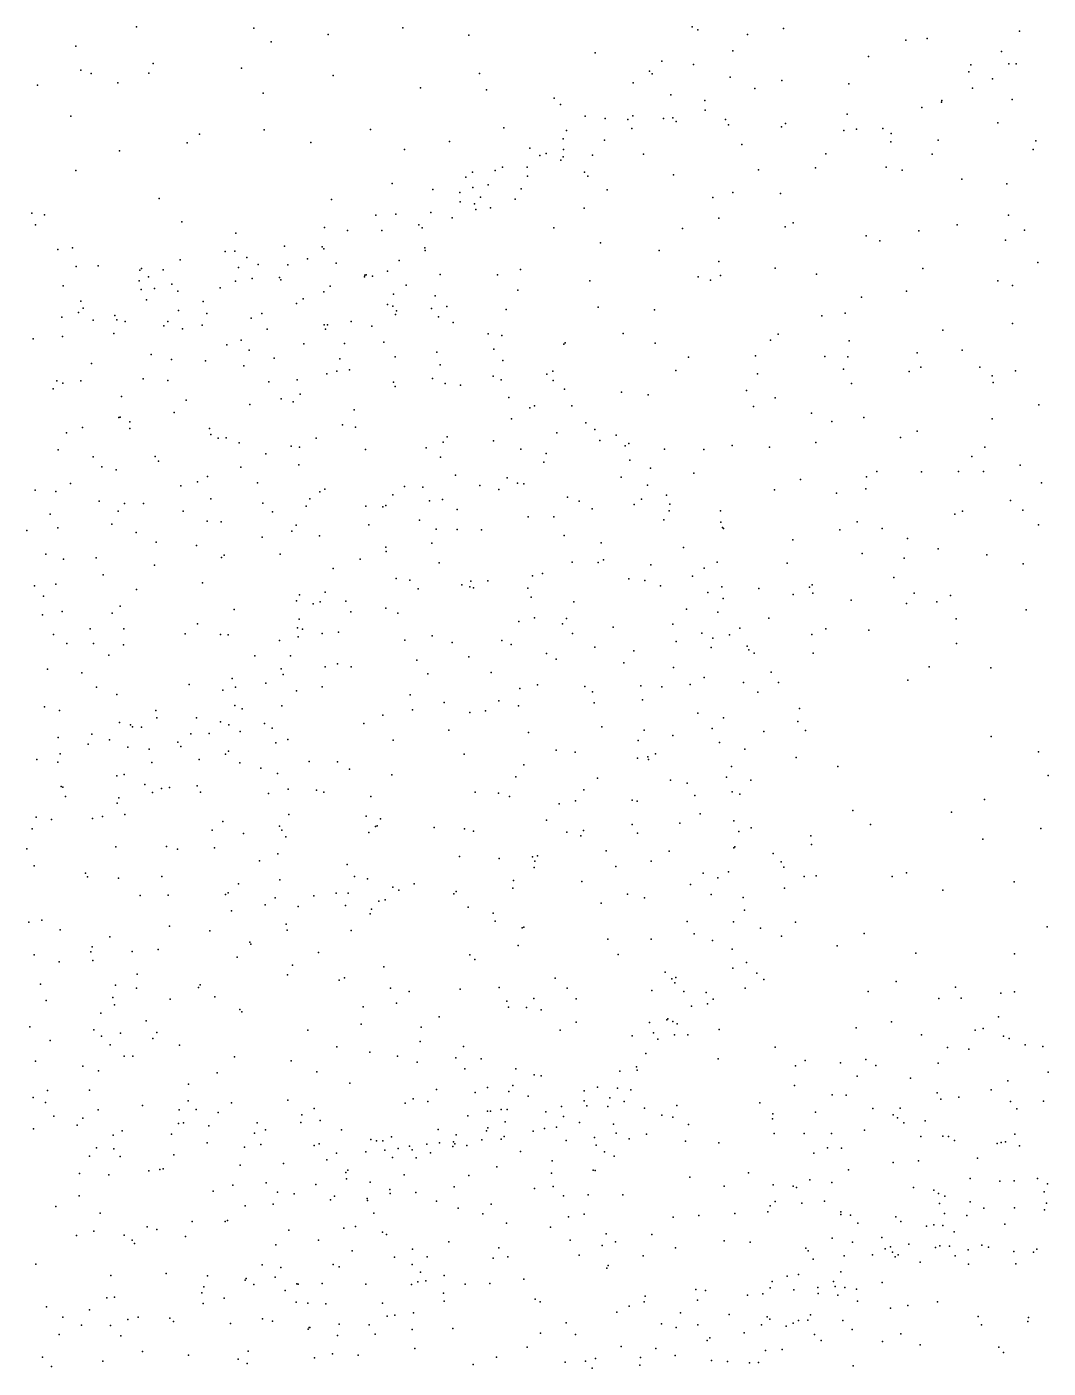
# Model space of a CAD drawing. Header units: metres. Extents: x -25 to 25, y -27.7 to 27.8.
# Drawn here: x 2.455 to 5.095, y 17.359 to 20.825 of the extents above; entities that cross this region are included whole.
import ezdxf

# ---------------------------------------------------------------- set-up
doc = ezdxf.new("R2010")
doc.units = ezdxf.units.M

msp = doc.modelspace()

# ---------------------------------------------------------------- linework, layer by layer
for p in [(2.7384, 20.8246, 0.9537), (3.0417, 20.8214, -1.9694), (3.2339, 20.8052, 0.7561), (3.4275, 20.8221, 0.6179), (3.598, 20.8031, 0.4861), (4.1753, 20.825, 11.6938), (4.1894, 20.817, 11.3647), (4.3184, 20.8052, 12.0192), (4.4108, 20.8209, 0.013), (5.021, 20.8142, 9.8276), (2.582, 20.7754, 0.8801), (3.0869, 20.7866, 0.8186), (4.2801, 20.7629, 11.1177), (4.727, 20.7901, 10.8616), (4.7825, 20.7945, 12.1415), (2.782, 20.7304, -2.0277), (3.9239, 20.7575, 0.3018), (4.0969, 20.7359, 11.8096), (4.1784, 20.728, 12.0427), (4.6309, 20.7481, 12.2092), (4.975, 20.761, 10.2812), (4.9934, 20.7295, 10.6029), (5.0127, 20.7292, 12.2013), (2.5945, 20.7134, 0.6017), (2.6218, 20.7045, -2.0921), (2.7702, 20.7053, 0.6366), (3.0104, 20.7183, 0.6624), (3.2472, 20.6993, 0.4916), (3.6256, 20.7045, -2.0085), (4.0643, 20.7106, 11.4616), (4.0719, 20.7038, 0.1762), (4.2735, 20.6949, 12.2057), (4.8906, 20.7085, 9.8523), (4.8954, 20.7272, 10.1107), (2.4826, 20.6746, -2.1668), (2.6901, 20.68, 0.4842), (3.4726, 20.667, 0.3977), (3.6436, 20.6623, 0.3602), (4.0226, 20.68, 11.6734), (4.3373, 20.6655, 10.8894), (4.4067, 20.6865, 12.2962), (4.5798, 20.6777, 10.785), (4.9, 20.6665, -0.268), (4.951, 20.6906, 10.4248), (3.0659, 20.6532, 0.4501), (3.8187, 20.6405, -2.0946), (3.8349, 20.6242, 0.2658), (4.12, 20.6493, 12.2726), (4.2079, 20.6342, 0.0541), (4.8193, 20.6301, 10.2102), (4.8208, 20.6348, 10.6158), (5.0022, 20.637, -2.4656), (2.5692, 20.5938, 0.3134), (3.8986, 20.5939, 11.9566), (4.0216, 20.5946, 11.1848), (4.1247, 20.59, 10.7957), (4.209, 20.6099, -2.4426), (4.5754, 20.599, 10.6225), (4.7689, 20.6163, 9.9786), (3.0689, 20.5586, 0.3203), (3.3433, 20.56, 0.3342), (3.6886, 20.5638, -2.0409), (3.85, 20.5574, 12.2781), (3.9504, 20.5877, 11.3774), (4.0086, 20.5853, 10.2392), (4.0188, 20.5623, -2.2962), (4.1011, 20.5879, 10.6228), (4.1335, 20.58, 10.14), (4.2611, 20.5852, 10.5206), (4.2685, 20.572, 10.2331), (4.4056, 20.5666, -2.5131), (4.4166, 20.5755, 12.532), (4.5672, 20.5567, -2.5169), (4.6, 20.5606, 12.5119), (4.6681, 20.5621, -0.1644), (4.9654, 20.5768, 9.5609), (2.8696, 20.5248, 0.2638), (2.9011, 20.548, -1.9802), (3.1889, 20.526, -1.926), (3.548, 20.5291, 0.3072), (3.8419, 20.5354, 10.1895), (3.9481, 20.5318, 9.9811), (4.3035, 20.5205, 9.9744), (4.6889, 20.5281, 10.3629), (4.6897, 20.5497, 10.115), (4.811, 20.5321, 9.6646), (5.0635, 20.5307, -2.3144), (2.6951, 20.5049, 0.2184), (3.431, 20.5079, -1.9488), (3.7558, 20.5117, 10.3401), (3.7809, 20.4924, 10.5716), (3.798, 20.4973, 10.0439), (3.8417, 20.489, -2.1316), (3.8426, 20.5078, 12.4339), (3.9178, 20.4931, 11.0712), (4.049, 20.4957, 12.5989), (4.5208, 20.4968, 10.0377), (4.7952, 20.4958, -0.2274), (5.0567, 20.5077, -0.3988), (2.5816, 20.4538, -2.1238), (3.666, 20.4541, 10.2069), (3.6844, 20.4622, 11.7202), (3.7481, 20.4624, 11.5349), (3.8351, 20.4804, 11.3421), (4.3465, 20.4551, 9.8146), (4.4938, 20.4604, 9.8641), (4.6764, 20.4622, 9.7822), (4.7175, 20.4545, -2.4595), (3.3997, 20.4204, 0.2504), (3.5896, 20.4363, 12.1775), (3.6068, 20.4498, 11.9848), (3.6476, 20.4169, 10.0033), (3.7496, 20.4395, 0.2143), (3.8969, 20.4497, 9.8043), (3.9053, 20.4394, 0.1535), (4.1269, 20.4422, 9.7128), (4.8722, 20.4312, 9.5332), (4.9888, 20.4197, 12.7511), (2.7971, 20.3813, 0.1934), (3.5049, 20.4043, 11.8569), (3.5743, 20.3965, 12.3662), (3.6084, 20.4097, 10.4992), (3.6275, 20.3845, -2.0132), (3.7328, 20.4066, 9.8369), (3.9554, 20.4036, 9.6637), (4.2281, 20.3839, -2.4334), (4.2799, 20.3966, -0.0676), (4.4037, 20.3943, -2.4858), (3.2426, 20.3786, 0.2192), (3.5751, 20.3731, 0.2307), (3.6125, 20.3672, 10.7039), (3.6157, 20.3527, 12.544), (3.6538, 20.3575, 10.8732), (3.7178, 20.3793, 11.0726), (3.8955, 20.3568, 12.7332), (2.4679, 20.3433, 0.192), (2.4778, 20.3131, 3.6281), (2.5005, 20.3395, 3.4363), (2.8557, 20.3215, -1.9874), (3.3572, 20.3385, 11.7533), (3.4089, 20.341, 11.4542), (3.4682, 20.3132, 10.4067), (3.4992, 20.3448, 10.1578), (3.5542, 20.3315, 9.8985), (4.2437, 20.3309, 9.5662), (4.4363, 20.3182, 9.5903), (4.8596, 20.3129, -2.3369), (4.9931, 20.3387, -2.2303), (2.995, 20.2918, 0.1904), (3.2242, 20.3062, 11.5142), (3.2839, 20.2984, 11.3525), (3.3726, 20.2986, 12.1351), (3.4774, 20.3052, 11.255), (3.8173, 20.3052, -2.1314), (4.1498, 20.304, 12.8277), (4.4157, 20.3078, 12.8192), (4.6248, 20.2848, -2.4572), (4.7607, 20.2979, 9.5335), (5.0342, 20.2995, -0.4499), (2.5355, 20.2493, 2.9449), (2.5735, 20.2543, 3.2085), (2.9674, 20.2442, 11.2337), (2.993, 20.2452, 11.5322), (3.1209, 20.2583, 11.64), (3.2187, 20.2566, 11.1944), (3.2233, 20.2515, -1.9086), (3.4838, 20.254, 10.9882), (3.4851, 20.247, 0.2081), (3.9379, 20.2667, 9.5129), (4.0894, 20.2468, -2.355), (4.6598, 20.2723, 12.8291), (4.9846, 20.2734, 9.3941), (2.8512, 20.223, 11.407), (3.0235, 20.2293, 3.9475), (3.053, 20.2111, 4.1781), (3.13, 20.2098, 3.6847), (3.1805, 20.2258, 3.8671), (3.2547, 20.2139, 4.0128), (3.4172, 20.2213, 9.9933), (4.2437, 20.2188, -0.0853), (5.0689, 20.2157, -2.0799), (2.583, 20.2057, 3.7895), (2.6393, 20.2077, 3.4327), (2.7472, 20.1958, 11.265), (2.7513, 20.2006, 3.7932), (2.7698, 20.1793, 3.5143), (2.8075, 20.1968, 4.1363), (3.0024, 20.2031, 11.7657), (3.0374, 20.175, -1.9334), (3.1085, 20.1769, 3.5265), (3.3276, 20.1791, 12.4095), (3.3288, 20.1836, 4.1586), (3.3321, 20.1845, 3.6575), (3.349, 20.181, 10.2226), (3.3874, 20.1939, 10.6809), (3.5232, 20.1849, -1.9739), (3.6716, 20.1845, -2.0362), (3.731, 20.198, 12.8275), (4.1906, 20.1792, 9.401), (4.2485, 20.1821, 12.908), (4.3896, 20.2011, -2.4622), (4.4968, 20.1855, -0.2215), (4.7714, 20.2005, -0.3133), (2.549, 20.1561, -2.139), (2.7452, 20.1684, 3.308), (2.7504, 20.1464, 2.8994), (2.785, 20.1487, 3.1271), (2.8296, 20.1602, 10.9269), (2.8456, 20.1421, 0.2194), (2.9549, 20.1502, 3.4262), (2.9947, 20.1678, 4.3241), (3.1117, 20.1715, 0.1978), (3.223, 20.1404, 12.213), (3.2395, 20.155, 4.3154), (3.4357, 20.1575, 4.0162), (3.7243, 20.1449, 0.1768), (3.9102, 20.1686, 12.9018), (4.2224, 20.17, -2.414), (4.7291, 20.1422, -2.3574), (4.9653, 20.1686, -2.1838), (5.0028, 20.1562, 13.0578), (2.5951, 20.116, 4.2754), (2.7645, 20.1199, 4.337), (2.9111, 20.1155, 3.2514), (3.1519, 20.1102, 3.2858), (3.1695, 20.122, 10.7609), (3.3872, 20.1071, -1.9567), (3.403, 20.1341, 9.8644), (3.5106, 20.13, 3.7748), (4.6131, 20.1267, 12.8991), (2.5454, 20.0749, 11.264), (2.5883, 20.0868, 2.4177), (2.6006, 20.0982, 11.0516), (2.6829, 20.0791, 10.8556), (2.8468, 20.0917, 11.8402), (2.9205, 20.0845, 2.8397), (3.0352, 20.072, 4.4655), (3.0628, 20.0843, 3.1028), (3.4016, 20.1033, 4.3034), (3.4083, 20.0815, 3.3859), (3.4104, 20.0908, 12.6792), (3.5009, 20.0975, 9.6582), (3.5193, 20.0755, 3.5168), (3.5406, 20.1021, 0.2027), (3.6941, 20.0946, 9.5039), (3.932, 20.1003, 0.0793), (4.0775, 20.0939, -0.0137), (4.5104, 20.0778, -2.4194), (4.5709, 20.0847, 9.3708), (2.6263, 20.0672, 11.5869), (2.6879, 20.0678, 0.2817), (2.709, 20.0632, 11.7197), (2.8093, 20.0521, 2.5561), (2.8198, 20.0639, 10.7541), (2.8579, 20.0444, 4.4815), (2.9088, 20.0544, 2.6792), (3.0764, 20.0435, 2.8222), (3.2241, 20.0551, 12.4438), (3.2268, 20.0441, 10.4548), (3.2322, 20.0552, -1.9417), (3.2935, 20.0632, 4.4302), (3.3471, 20.0511, 3.2275), (3.5568, 20.061, 12.8458), (4.8228, 20.0409, 9.3593), (5.0028, 20.0583, -0.6067), (2.4716, 20.0184, 11.0107), (2.547, 20.0246, 2.2381), (2.6803, 20.0327, 4.4427), (2.9725, 20.0035, 10.6357), (3.0091, 20.0155, 12.1269), (3.1713, 20.006, 2.628), (3.2762, 20.007, 2.8012), (3.3778, 20.0099, 3.0399), (3.6479, 20.0316, 3.6277), (3.6826, 20.0272, 3.9033), (3.8436, 20.0046, 12.9865), (3.8466, 20.0082, 9.3563), (3.9969, 20.0323, 13.0026), (4.079, 20.0078, -2.2854), (4.3776, 20.0149, 9.2402), (4.3971, 20.031, -0.243), (4.5805, 20.0139, 9.2296), (2.7767, 19.9783, 2.2936), (2.8288, 19.9654, 11.9817), (3.0296, 19.9893, 2.4563), (3.0942, 19.9684, 12.2824), (3.2646, 19.9674, 4.5616), (3.4069, 19.9719, 4.4915), (3.5148, 19.984, 3.1339), (3.6625, 19.9924, 3.4627), (4.1656, 19.9713, 9.2273), (4.3388, 19.9751, 12.9905), (4.5181, 19.9734, 9.0084), (4.577, 19.9726, 12.9733), (4.757, 19.9827, 9.0207), (4.873, 19.9893, -0.5508), (2.6219, 19.9549, 10.6996), (2.9174, 19.9622, -1.9527), (3.0163, 19.9489, 4.607), (3.2563, 19.9349, 12.6138), (3.2896, 19.9388, 2.5204), (3.5233, 19.9516, -2.0144), (3.6856, 19.9631, 12.9664), (3.8149, 19.9349, 3.763), (4.1326, 19.9368, 13.0204), (4.5664, 19.9406, -0.3864), (4.7356, 19.9342, 8.7782), (4.7662, 19.9457, -2.2628), (4.9187, 19.9453, 13.1142), (5.0108, 19.936, 9.2111), (2.5329, 19.9105, 11.7112), (2.5478, 19.9046, 1.9825), (2.595, 19.9104, -2.086), (2.7562, 19.9156, 4.6137), (2.8194, 19.9107, 10.5828), (3.0803, 19.9075, 2.3018), (3.1543, 19.9132, -1.9799), (3.2304, 19.9279, 10.0014), (3.4031, 19.9069, 0.1998), (3.5038, 19.9165, 12.8898), (3.5368, 19.9031, 9.5119), (3.5763, 19.8994, 2.9485), (3.6608, 19.9226, 0.16), (3.681, 19.9132, 3.2335), (3.7991, 19.9271, 4.0289), (3.8159, 19.9109, 0.1121), (4.3441, 19.9284, 9.0265), (4.5873, 19.9035, 8.7256), (4.9502, 19.9229, 8.9719), (4.9529, 19.9056, -0.7313), (2.523, 19.8898, 0.3651), (2.6997, 19.8698, 0.3574), (3.1123, 19.864, 4.6965), (3.1614, 19.8757, 0.2399), (3.407, 19.8956, 9.6447), (3.7015, 19.8675, 4.3448), (3.845, 19.8891, 3.5554), (3.9926, 19.8806, -2.1627), (4.0611, 19.8739, 9.1546), (4.3151, 19.8853, -0.268), (4.3897, 19.8665, 8.7779), (2.8364, 19.828, 12.1382), (2.8673, 19.8605, 2.123), (3.0318, 19.8493, 10.4505), (3.1432, 19.856, 12.5021), (3.3015, 19.8356, 4.6878), (3.755, 19.8404, 9.309), (3.7673, 19.8455, -2.0604), (3.8643, 19.8452, 13.0453), (4.3337, 19.8441, -2.2987), (5.0712, 19.8485, 13.2322), (2.693, 19.8156, -1.9888), (2.6964, 19.8161, 12.016), (2.7211, 19.8044, 1.9662), (3.271, 19.7967, 12.752), (3.7083, 19.8123, 2.9982), (3.9, 19.802, 3.4091), (4.4831, 19.8266, 13.0152), (4.5359, 19.8055, -2.2717), (4.6191, 19.8152, -0.5375), (4.9502, 19.8118, 8.5899), (2.5575, 19.7754, 4.7757), (2.5989, 19.7897, 1.8177), (2.7213, 19.7866, 4.7766), (2.9269, 19.787, 4.8147), (2.9308, 19.7718, 2.0141), (2.9496, 19.7624, -1.9632), (2.9701, 19.7626, 12.3591), (3.2028, 19.7619, -2.0266), (3.3047, 19.7907, 2.276), (3.5421, 19.7658, 9.4219), (3.825, 19.7759, 4.3225), (3.9237, 19.7845, -0.0007), (3.9789, 19.7699, 3.6592), (4.7135, 19.7634, 8.468), (4.7569, 19.7805, -0.6842), (2.5358, 19.7321, 1.6037), (3.0037, 19.7504, 0.3126), (3.1388, 19.7417, 4.8831), (3.1598, 19.739, 12.6354), (3.331, 19.7327, 4.819), (3.4871, 19.7371, -2.0493), (3.5317, 19.7517, 2.4521), (3.6618, 19.7552, 2.7375), (3.7319, 19.7338, 13.0412), (3.7976, 19.7228, 9.1298), (3.9366, 19.756, 4.1445), (4.0022, 19.7422, 3.8562), (4.0109, 19.7485, 8.9943), (4.1034, 19.734, 13.0558), (4.2052, 19.7331, -0.2712), (4.2784, 19.7429, 8.6726), (4.375, 19.7392, -0.4178), (4.4945, 19.7505, 8.5173), (4.9314, 19.7388, -0.9024), (2.6266, 19.7136, 4.902), (2.7865, 19.7148, 4.9342), (2.7952, 19.7029, 12.2325), (3.0729, 19.7215, 10.3523), (3.1581, 19.6934, 10.1049), (3.5246, 19.7133, 4.7142), (3.7917, 19.7003, 2.9051), (4.0136, 19.7049, 4.0174), (4.8978, 19.7151, 13.2081), (5.023, 19.6923, 8.3693), (2.649, 19.6877, 0.3918), (2.6857, 19.6799, 10.4396), (2.9221, 19.6631, 1.8569), (3.0082, 19.687, 5.0259), (3.5635, 19.6667, 13.0033), (3.6968, 19.6593, 4.6382), (3.9918, 19.6616, 3.3233), (4.0677, 19.6849, 8.7856), (4.179, 19.6712, -2.1039), (4.455, 19.6549, 13.052), (4.6257, 19.6619, 8.3528), (4.6522, 19.6763, 13.0952), (4.7675, 19.6751, -2.0821), (4.8631, 19.6763, 8.3383), (4.928, 19.6759, -1.9592), (2.4765, 19.6279, 1.375), (2.5304, 19.6241, 12.04), (2.5684, 19.6452, -2.0356), (2.8532, 19.639, -1.936), (2.8967, 19.6491, 5.1634), (3.0515, 19.6464, -2.0024), (3.2124, 19.6233, 1.9913), (3.2254, 19.6306, 9.8253), (3.4313, 19.6371, 12.9266), (3.4791, 19.6356, 2.2163), (3.6264, 19.6396, 2.4021), (3.6752, 19.6297, 9.0889), (3.7234, 19.6458, 0.0427), (3.7399, 19.6441, -2.0199), (4.0599, 19.6407, 3.4793), (4.3879, 19.6289, -0.5398), (4.5481, 19.6203, -0.6981), (4.6236, 19.6308, -2.1153), (5.0778, 19.6464, 13.2746), (2.6425, 19.5989, 5.193), (2.7075, 19.5934, -1.9043), (2.7564, 19.5928, 5.3244), (2.9309, 19.6055, 5.3287), (3.0656, 19.5937, 12.6406), (3.1771, 19.5862, 0.2616), (3.1869, 19.6051, 5.1946), (3.3314, 19.5863, -2.0685), (3.375, 19.585, 2.0564), (3.3832, 19.588, 5.0909), (3.4013, 19.6157, 9.4994), (3.4961, 19.6003, 4.9161), (3.5294, 19.6036, 9.2741), (3.8528, 19.6098, 8.8122), (3.883, 19.5993, 4.5267), (4.0251, 19.5905, 13.0684), (4.0441, 19.6042, -2.0121), (4.1089, 19.6147, 3.8841), (4.1173, 19.5919, -0.2748), (4.9983, 19.6006, 8.2038), (2.5157, 19.5655, 0.4056), (2.6909, 19.5734, 12.3513), (2.859, 19.5732, 1.6739), (3.09, 19.5714, 5.4237), (3.4699, 19.5504, 9.1406), (3.5673, 19.5774, -2.0506), (3.7513, 19.5586, 2.5248), (3.8177, 19.5591, 8.6661), (3.9162, 19.5793, -0.1081), (4.1017, 19.5508, 8.5282), (4.1154, 19.5741, 4.0575), (4.2483, 19.5741, 13.062), (4.8536, 19.5653, 13.3027), (4.8742, 19.5738, -1.0211), (5.0302, 19.5757, -1.2332), (2.4555, 19.5232, -2.1282), (2.535, 19.5306, 12.292), (2.6752, 19.5397, 5.47), (2.7374, 19.5181, 12.5491), (2.9211, 19.5472, 5.5494), (2.9571, 19.5457, 10.3493), (3.1401, 19.5219, -2.0265), (3.1517, 19.5369, 10.1143), (3.3395, 19.5379, 5.3344), (3.5132, 19.5273, 8.8146), (3.5676, 19.5259, 5.0594), (3.6306, 19.5251, 2.279), (4.2494, 19.5454, -2.0028), (4.2535, 19.5315, -0.485), (4.2557, 19.5286, 8.4033), (4.5565, 19.5249, -0.8226), (4.6017, 19.5458, 13.203), (4.6664, 19.5289, 8.2115), (5.0704, 19.5385, -1.5112), (2.7898, 19.493, 1.4877), (2.8939, 19.4846, 0.3505), (3.0634, 19.5063, 1.7701), (3.2121, 19.5098, 12.8407), (3.3831, 19.4805, 12.9149), (3.5021, 19.4909, 0.0945), (3.8442, 19.5102, 2.6506), (3.9394, 19.4912, 8.5063), (4.4355, 19.4992, 13.1545), (4.7316, 19.5026, -1.9384), (2.5045, 19.4626, 10.4322), (2.5498, 19.4498, 12.5847), (2.634, 19.4525, 1.2766), (2.958, 19.4536, 12.7616), (2.9653, 19.4594, -1.9317), (3.1099, 19.4622, 5.6583), (3.3167, 19.4492, 9.222), (3.3843, 19.4696, 1.9418), (3.9456, 19.4477, 2.8229), (4.1528, 19.4798, 3.5784), (4.6144, 19.4642, -0.9657), (4.7229, 19.4517, 13.391), (4.811, 19.4758, 8.1174), (4.9368, 19.4602, -1.3068), (2.7851, 19.4338, 12.7579), (3.2471, 19.4255, 9.5823), (3.521, 19.4397, 5.314), (3.7878, 19.412, 2.3902), (3.8646, 19.4417, 13.0449), (3.9316, 19.4407, 4.7113), (4.0683, 19.4348, 3.1085), (4.2062, 19.4257, 4.0404), (4.2394, 19.4413, -1.8771), (4.4203, 19.439, -1.9141), (5.0308, 19.4373, 7.9268), (2.4752, 19.3807, -18.967), (2.5297, 19.385, 12.7727), (2.6524, 19.409, 5.695), (2.909, 19.3879, 10.3514), (3.4099, 19.3994, 8.6302), (3.4449, 19.3951, -2.0459), (3.5799, 19.3831, 0.0106), (3.6006, 19.3778, 12.9923), (3.6027, 19.3928, 8.4441), (3.6465, 19.3935, 5.2361), (3.7623, 19.4062, 8.4068), (4.0115, 19.3982, -1.8601), (4.053, 19.3943, 8.3349), (4.0928, 19.3805, -0.4342), (4.1756, 19.4053, 4.3481), (4.2517, 19.3775, 8.2363), (4.4779, 19.377, -0.9907), (4.4853, 19.3832, 13.339), (4.6963, 19.4023, -1.8062), (2.4982, 19.3539, 0.3771), (2.7383, 19.3712, -1.8297), (3.1519, 19.3419, 12.9178), (3.1597, 19.3576, 10.1126), (3.2267, 19.3637, 9.1184), (3.4663, 19.3731, 5.5), (3.6096, 19.3754, -2.0095), (3.7502, 19.3745, -0.1066), (3.7592, 19.3508, -1.9416), (4.2155, 19.3635, 3.7663), (4.2548, 19.3474, 4.2136), (4.3472, 19.3733, 13.2141), (4.4358, 19.3582, 8.1364), (4.4866, 19.3616, -1.7865), (4.5858, 19.3431, -1.1482), (4.7492, 19.3614, 8.0164), (4.8425, 19.3552, 13.522), (2.5466, 19.314, 5.7947), (2.6758, 19.3096, -18.8223), (2.6967, 19.3279, 5.8332), (2.9914, 19.3196, 1.5035), (3.1952, 19.3336, 9.448), (3.213, 19.3392, -2.0069), (3.2797, 19.3412, 8.7354), (3.2923, 19.3133, 0.1663), (3.3835, 19.3226, 5.6537), (3.414, 19.3101, 8.4658), (3.8694, 19.3392, 8.2991), (4.16, 19.3201, 4.5804), (4.2415, 19.3128, -0.7581), (4.729, 19.3344, -1.6408), (4.8072, 19.3391, -1.4371), (5.0382, 19.3187, 7.8043), (2.4954, 19.3055, 13.005), (2.8963, 19.2823, 13.0815), (3.1591, 19.2939, 9.9601), (3.7268, 19.2882, 2.1733), (3.7678, 19.2976, 5.2382), (3.8398, 19.282, -0.2552), (3.8505, 19.2957, 5.092), (3.9711, 19.2737, 2.6498), (4.1253, 19.2817, -0.5957), (4.3736, 19.2965, -1.6729), (4.8576, 19.295, 7.9111), (2.5237, 19.2547, 10.4241), (2.6188, 19.2694, -1.8034), (2.706, 19.2694, -19.196), (2.864, 19.2567, 1.3043), (2.9559, 19.2548, -1.8641), (2.976, 19.2542, 5.9112), (3.1085, 19.2389, 8.9659), (3.1546, 19.272, 9.6423), (3.1564, 19.2487, 8.8113), (3.1678, 19.2689, 5.8567), (3.2186, 19.257, 1.6479), (3.2611, 19.2609, 8.5803), (3.4322, 19.2399, 12.9526), (3.5026, 19.2513, 1.8654), (3.6829, 19.2393, -0.1467), (3.8659, 19.2577, 13.0213), (4.2, 19.2581, 8.1133), (4.2283, 19.2448, -1.5899), (4.2716, 19.2538, 4.4864), (4.2978, 19.2712, -0.9166), (4.4842, 19.255, 8.0142), (4.5207, 19.2697, -1.3278), (4.6316, 19.2661, 13.5597), (2.5587, 19.2312, 13.1598), (2.6275, 19.2316, 0.3231), (2.7052, 19.2284, 1.1426), (3.5549, 19.2338, -1.9823), (3.7067, 19.2285, 5.4317), (3.7982, 19.2052, -1.8809), (3.9233, 19.2217, -0.3891), (4.0246, 19.2126, 4.9696), (4.1338, 19.2364, 3.0215), (4.224, 19.2207, 3.4903), (4.3175, 19.2244, -1.0827), (4.3218, 19.2149, 13.3643), (4.3349, 19.2065, -1.2796), (4.4875, 19.2068, 13.5214), (4.8581, 19.2311, 13.6157), (2.6672, 19.2016, 10.3897), (3.0444, 19.1999, 9.214), (3.1364, 19.1999, 10.2421), (3.2259, 19.1709, -1.9332), (3.2583, 19.1787, 13.0202), (3.2933, 19.1708, 5.8857), (3.4636, 19.1881, 5.7552), (3.5973, 19.1973, 8.2054), (3.8235, 19.191, 2.2494), (3.9983, 19.1813, 8.0894), (4.1271, 19.1696, 13.1613), (4.7876, 19.171, 7.828), (4.9471, 19.1687, 7.7454), (2.5082, 19.1651, -18.5218), (2.5971, 19.156, 6.0014), (2.986, 19.1406, 9.0377), (3.1122, 19.1658, 13.0986), (3.1177, 19.1515, 9.8194), (3.4921, 19.1528, -0.0316), (3.6556, 19.1568, 12.9758), (4.2061, 19.1435, 3.2831), (4.3793, 19.1576, 4.3605), (4.7327, 19.1365, 13.6551), (2.6355, 19.1188, 1.0303), (2.6879, 19.0996, 0.2466), (2.875, 19.1254, 1.2232), (2.9622, 19.1106, 10.3692), (2.9944, 19.1186, -18.9083), (3.0729, 19.1289, 5.9974), (3.1518, 19.109, 1.4999), (3.2182, 19.1197, 8.4645), (3.446, 19.0989, 8.2214), (3.7299, 19.1154, 2.0556), (3.7751, 19.1247, 8.0922), (3.8974, 19.1207, 5.2898), (3.9172, 19.1067, 13.036), (4.0427, 19.1219, -1.6296), (4.097, 19.1196, -0.7678), (4.1701, 19.1257, 7.9753), (4.3075, 19.1309, 3.7465), (4.3444, 19.1057, 4.5726), (4.3981, 19.1307, 4.2016), (2.5011, 19.0674, 10.4492), (2.9925, 19.0715, 9.7252), (3.1139, 19.0704, 9.9671), (3.5341, 19.0791, -1.9087), (3.6749, 19.0836, 5.6738), (3.726, 19.07, -1.8471), (3.9219, 19.0784, -1.7279), (4.0468, 19.0861, 2.6095), (2.5398, 19.0586, 0.2358), (2.7889, 19.0579, 6.0912), (2.7908, 19.0391, 9.3332), (2.8935, 19.0396, 9.61), (3.0121, 19.0626, -19.1763), (3.3752, 19.0464, -0.0108), (3.4524, 19.0598, 13.0037), (3.6006, 19.0529, -0.1912), (3.6408, 19.0578, 1.8976), (4.19, 19.0514, 2.9993), (4.2557, 19.0396, 4.7825), (4.4485, 19.0296, 13.6082), (4.4525, 19.0638, 7.8431), (2.6234, 18.9968, -1.6678), (2.6949, 19.0273, 10.4062), (2.7235, 19.021, -18.3868), (2.7282, 19.0158, -19.493), (2.7516, 19.0153, 9.1817), (2.8794, 18.998, 0.1694), (2.9262, 18.9988, -19.3767), (2.9557, 19.0289, 8.8024), (2.9776, 19.0215, -18.5331), (3.0069, 19.0037, -17.9405), (3.0699, 19.0251, 1.3608), (3.089, 19.0124, 10.3247), (3.3266, 19.0251, -1.8836), (3.5456, 19.0073, 8.0846), (3.7521, 19.0013, -0.4), (3.9412, 19.0158, -0.6277), (4.0511, 19.0077, 7.9021), (4.2267, 19.0117, 7.8396), (4.3601, 19.0037, 3.8245), (4.4683, 19.0064, 4.3297), (2.5361, 18.9883, 6.1733), (2.6141, 18.9717, 9.4304), (2.6688, 18.9826, 13.4099), (2.7159, 18.9632, 9.0375), (2.8457, 18.9767, -18.1014), (2.8528, 18.9654, 9.7459), (3.0986, 18.975, 0.1012), (3.1301, 18.9834, -18.3533), (3.4021, 18.982, 1.6311), (4.0357, 18.9809, -0.8532), (4.1253, 18.9941, -1.1677), (4.2453, 18.9758, 3.1616), (4.9483, 18.9911, 7.6296), (2.4808, 18.9315, 9.6542), (2.5411, 18.9464, 0.9083), (2.7716, 18.9586, 1.0456), (2.9005, 18.9316, -17.7342), (2.9691, 18.9452, -1.6765), (2.9763, 18.953, 6.1501), (3.1851, 18.9269, -17.6586), (3.2583, 18.926, 13.1635), (3.5854, 18.9452, 1.7935), (3.8236, 18.9557, -0.5418), (3.8729, 18.9506, 7.9187), (4.034, 18.935, 2.4936), (4.0602, 18.9385, -1.3682), (4.0618, 18.932, -1.0363), (4.0799, 18.9461, 5.1644), (4.3108, 18.9584, 3.6335), (4.4442, 18.9365, 4.03), (5.0705, 18.9519, 13.6713), (2.5349, 18.9244, 9.0571), (2.7064, 18.8933, 6.2555), (2.778, 18.9243, 8.8087), (3.0054, 18.9232, 1.2464), (3.0598, 18.9097, 8.4841), (3.1031, 18.8959, 13.2971), (3.2892, 18.9067, -0.0619), (3.3985, 18.8918, -18.3009), (3.7395, 18.9178, 5.797), (4.2768, 18.9136, 3.3911), (4.5516, 18.9134, 7.6827), (2.5441, 18.8623, 8.882), (2.5481, 18.8599, 6.2986), (2.6879, 18.8898, 9.8605), (2.7598, 18.8672, -1.5936), (2.8029, 18.8567, 9.9935), (2.8242, 18.859, 0.0896), (2.8953, 18.8637, 8.606), (3.7189, 18.8868, 1.9444), (3.9302, 18.8835, -1.5321), (4.1193, 18.8783, 13.3523), (4.1621, 18.8701, 5.0484), (4.264, 18.8858, 13.514), (4.3265, 18.8785, 7.675), (5.095, 18.8903, 7.5089), (2.5554, 18.8359, -18.1158), (2.6932, 18.8325, 8.7167), (2.7802, 18.8467, 13.4488), (2.904, 18.8476, 10.3386), (3.0795, 18.8434, 0.0009), (3.1303, 18.8553, 1.3577), (3.2037, 18.8522, 6.1432), (3.2228, 18.847, -18.9862), (3.3446, 18.8357, -1.7364), (3.6138, 18.8471, 7.9794), (3.6747, 18.8447, -1.7061), (3.7025, 18.8357, 13.0555), (3.8736, 18.8247, -0.8457), (3.8952, 18.8533, 5.6521), (4.0196, 18.8264, 5.3916), (4.0328, 18.8236, 7.6866), (4.1818, 18.8383, 2.7385), (4.2783, 18.848, 3.0646), (4.2985, 18.8425, 4.8305), (4.9311, 18.8285, 7.5105), (2.6885, 18.8188, 0.9426), (2.7084, 18.7898, -17.6502), (3.1325, 18.7896, -1.6001), (3.831, 18.8175, 2.1323), (4.1953, 18.7914, 7.5887), (4.59, 18.8001, 13.7152), (4.8452, 18.7954, 13.7361), (2.4692, 18.7526, 0.0977), (2.4792, 18.7825, 13.4401), (2.5186, 18.7769, 10.2051), (2.6249, 18.7795, -1.5633), (2.6511, 18.7841, 10.3211), (2.9617, 18.7718, -17.4831), (3.1083, 18.7593, 8.326), (3.3325, 18.7854, -18.6622), (3.3561, 18.7589, 1.5432), (3.361, 18.7606, 13.1728), (3.3695, 18.7784, -0.2409), (3.5081, 18.7557, -1.65), (3.5868, 18.7528, -0.5318), (3.7982, 18.7751, 7.7768), (4.0196, 18.764, 2.4419), (4.1432, 18.7675, 2.6048), (4.2826, 18.7728, 3.4574), (4.3278, 18.7549, 3.675), (4.6363, 18.764, 7.5129), (5.0761, 18.7536, 13.6774), (2.9339, 18.7493, -0.0335), (3.0151, 18.7405, 1.2104), (3.114, 18.7492, -19.3995), (3.1248, 18.7319, 13.3393), (3.3394, 18.7431, 8.1139), (3.6097, 18.7463, -17.8495), (3.8512, 18.7441, -1.3816), (3.8872, 18.7348, 7.6529), (3.8943, 18.7485, -1.1674), (4.0336, 18.7417, 13.3006), (4.2956, 18.7457, 3.2632), (4.4814, 18.7344, 7.4604), (4.9262, 18.726, 7.366), (2.4551, 18.7009, 8.6275), (2.6853, 18.7061, 6.4137), (2.8166, 18.7068, 8.4831), (2.8446, 18.7, -19.6791), (2.9399, 18.7033, 6.3328), (3.1037, 18.688, -0.1631), (3.9527, 18.696, 5.7365), (4.1158, 18.6944, 5.2358), (4.2824, 18.7037, 7.415), (4.2852, 18.7056, 2.9215), (4.3842, 18.689, 3.8555), (4.4839, 18.7121, 4.5015), (2.4744, 18.6569, -19.9155), (3.0568, 18.6694, -1.4273), (3.2831, 18.66, -1.4855), (3.5733, 18.6809, 1.7647), (3.6762, 18.6757, -0.8769), (3.7622, 18.6802, 5.9836), (3.7667, 18.6527, -1.1697), (3.7682, 18.6693, 13.1163), (3.7752, 18.6827, -1.0069), (3.9781, 18.6555, 7.4455), (4.0686, 18.6692, 5.4316), (4.4055, 18.6675, 4.6304), (4.4121, 18.6535, 13.6713), (2.607, 18.638, 0.8762), (2.6123, 18.6288, -1.4706), (2.6919, 18.6247, 8.4321), (2.8045, 18.6291, 13.4733), (3.1095, 18.6205, 1.287), (3.3023, 18.6291, -19.1548), (3.3354, 18.6236, -0.4614), (3.7134, 18.6186, 1.963), (3.89, 18.6164, 5.8978), (4.2038, 18.6382, 7.2945), (4.2414, 18.626, 13.5414), (4.2691, 18.6417, 4.8671), (4.4641, 18.6291, 7.2362), (4.4956, 18.6313, 4.2302), (4.692, 18.6297, 7.2086), (4.7293, 18.6391, 13.727), (5.007, 18.6153, 7.1533), (2.7481, 18.58, -1.3819), (2.8209, 18.5815, 8.3429), (2.9687, 18.5832, -0.2097), (2.9758, 18.5868, -1.277), (3.0019, 18.6107, 13.4172), (3.1969, 18.5796, 8.175), (3.2546, 18.5865, -1.278), (3.2855, 18.5862, 1.4587), (3.4014, 18.6015, 13.1993), (3.4167, 18.5938, -1.3151), (3.4564, 18.6107, 6.1758), (3.5586, 18.5843, -1.0683), (3.5652, 18.5904, -1.2543), (3.7111, 18.5989, -18.2656), (4.0079, 18.5838, 13.3055), (4.1706, 18.6084, 5.0498), (4.2243, 18.5827, 2.7367), (4.4134, 18.5996, 3.9804), (4.8226, 18.5936, 7.1188), (3.0712, 18.5561, -1.1211), (3.0974, 18.574, 6.3384), (3.1563, 18.552, -0.467), (3.2791, 18.5543, -0.6913), (3.3462, 18.5452, -17.3818), (3.365, 18.5653, -1.0946), (3.3812, 18.5694, -0.9157), (3.596, 18.5503, 13.1568), (3.9402, 18.5608, 7.3274), (4.0514, 18.5739, 2.4914), (4.3069, 18.5753, 3.7045), (2.4605, 18.5116, 6.5835), (2.4942, 18.5169, -1.4453), (2.9841, 18.5409, 1.1557), (3.3429, 18.5328, 8.0323), (3.6602, 18.5345, 7.5919), (3.6655, 18.5136, -18.4926), (4.1622, 18.5133, 7.1087), (4.2818, 18.5125, 3.2667), (4.3104, 18.5421, 2.9823), (4.4418, 18.5113, 7.0447), (2.5412, 18.4915, 13.4438), (2.8242, 18.5006, -0.2009), (2.9284, 18.4888, 6.4561), (3.1258, 18.5064, -19.5616), (3.1285, 18.4907, -0.6429), (3.2937, 18.4899, -19.3343), (3.7355, 18.4967, 13.1982), (3.7399, 18.4982, -17.841), (4.1799, 18.481, 4.9517), (4.3514, 18.4955, 13.6118), (4.4057, 18.4749, 4.0733), (4.6197, 18.482, 6.9664), (5.0925, 18.4992, 7.0066), (2.6237, 18.448, -1.3177), (2.6693, 18.4733, -17.389), (2.7949, 18.4403, 8.2482), (3.0312, 18.4594, -0.9123), (3.0342, 18.4545, 8.1925), (3.7249, 18.4507, 7.3895), (3.957, 18.4675, 5.8961), (4.0687, 18.4672, 5.6878), (4.228, 18.4642, 3.4954), (4.2783, 18.4416, 4.7147), (4.5501, 18.4502, 13.6773), (2.4738, 18.4273, -17.4864), (2.5391, 18.4091, -0.1066), (2.6205, 18.4346, 6.6164), (2.626, 18.4119, 8.276), (2.7275, 18.4357, 0.945), (2.9992, 18.4213, -0.565), (3.2092, 18.4332, 13.2895), (3.6003, 18.4266, 6.1707), (3.6131, 18.4152, 1.8926), (3.9833, 18.428, 13.313), (4.3155, 18.4072, 6.913), (4.7535, 18.4314, 6.8731), (5.0079, 18.4295, 6.8942), (2.7407, 18.3772, -0.2658), (3.1287, 18.3756, 1.2893), (3.1417, 18.3999, 6.3907), (3.3782, 18.3962, 7.9112), (4.1055, 18.3818, 6.9556), (4.2798, 18.3923, 3.8473), (4.3426, 18.3793, 4.4855), (2.4906, 18.3512, 6.6978), (2.6845, 18.3484, 13.4334), (2.739, 18.3407, -1.0951), (2.8986, 18.3426, -0.7169), (2.9032, 18.3494, 1.0935), (3.2627, 18.3614, 1.4348), (3.2763, 18.3678, 6.3206), (3.3956, 18.3409, 1.5898), (3.5749, 18.3386, 7.4842), (3.6759, 18.3428, 2.0759), (3.8209, 18.3667, 6.0633), (3.8516, 18.3404, 13.2852), (4.1225, 18.3649, 5.5643), (4.1303, 18.3547, 5.1323), (4.1329, 18.3682, 5.3753), (4.3117, 18.3406, 4.0125), (4.3603, 18.3633, 4.1878), (4.7023, 18.3576, 13.6634), (4.8553, 18.3433, 13.6448), (2.5049, 18.309, 13.3681), (2.6771, 18.3163, 6.6982), (2.8258, 18.3124, -0.477), (2.9415, 18.3185, 8.1397), (3.4106, 18.3023, 13.2342), (3.4438, 18.3319, 7.702), (3.6959, 18.3069, -18.5805), (3.7653, 18.3145, -18.3775), (3.8754, 18.3129, 2.4395), (4.0711, 18.3344, 2.6169), (4.1532, 18.332, 4.891), (4.2115, 18.3297, 13.4858), (4.2297, 18.3124, 4.6264), (4.6302, 18.3319, 11.6208), (4.8126, 18.3145, 6.7279), (4.8705, 18.3151, 11.8261), (4.9728, 18.3275, 6.769), (5.0083, 18.3313, -1.826), (2.6466, 18.2765, -21.1232), (2.6821, 18.2977, -20.0748), (3.0055, 18.286, 1.1941), (3.0108, 18.2796, 13.3401), (3.3245, 18.2923, -19.48), (3.5211, 18.2669, 1.8052), (3.7003, 18.2921, 7.2252), (3.7464, 18.291, 2.3244), (3.785, 18.2851, -17.8729), (4.1731, 18.2944, 3.3292), (4.2145, 18.3004, 3.1722), (4.9667, 18.2671, 11.9401), (2.4626, 18.2411, -1.1711), (2.6286, 18.2329, -1.0434), (2.7632, 18.2563, -0.891), (3.1813, 18.2324, 6.4188), (3.3193, 18.2478, 7.8917), (3.4742, 18.2399, 7.5773), (3.8336, 18.2325, -18.0858), (3.8753, 18.2533, 6.9948), (4.0649, 18.2521, 13.3695), (4.1097, 18.2587, 3.624), (4.1122, 18.2619, 5.2538), (4.1253, 18.2546, 2.7921), (4.1365, 18.2486, 6.8107), (4.2445, 18.2336, 4.1937), (4.5989, 18.2384, 6.6229), (4.6902, 18.2542, 11.4776), (4.9274, 18.2364, -2.0693), (2.5156, 18.2058, 6.8097), (2.6478, 18.2169, -17.294), (2.6974, 18.2246, -0.4012), (2.7809, 18.2107, 6.758), (2.7915, 18.2258, 13.3642), (3.472, 18.2033, 6.227), (4.0198, 18.2175, 5.8307), (4.0753, 18.2255, 3.4614), (4.0863, 18.209, 5.6654), (4.1292, 18.2205, 3.8179), (4.1637, 18.2202, 2.9784), (4.7675, 18.2201, 6.5846), (4.9069, 18.2322, -1.5941), (4.9797, 18.217, 11.4943), (4.9943, 18.2104, -1.3769), (2.6705, 18.194, -20.8277), (2.707, 18.1648, -0.6287), (2.7293, 18.1648, -21.38), (2.8494, 18.1935, 1.099), (2.9923, 18.1631, 8.0406), (3.2561, 18.189, -19.6873), (3.3414, 18.1754, -20.2084), (3.4131, 18.1648, 1.6644), (3.5837, 18.1897, 2.0361), (4.0556, 18.1723, 4.9181), (4.3899, 18.1882, 6.622), (4.8353, 18.1871, 11.385), (4.89, 18.1834, 13.5007), (5.0355, 18.194, 6.6003), (5.0811, 18.1903, 12.1062), (2.4773, 18.1519, -0.3309), (2.6001, 18.1391, 8.1631), (3.1382, 18.153, 1.3456), (3.4645, 18.1497, -20.0275), (3.5638, 18.1605, -19.4372), (3.5872, 18.1327, 7.2885), (3.6294, 18.158, 2.2407), (3.7192, 18.1319, 7.0565), (4.0313, 18.1376, 3.3337), (4.0325, 18.1288, 4.5099), (4.2419, 18.1583, 13.4526), (4.4419, 18.1397, 11.517), (4.4672, 18.1538, 11.692), (4.5583, 18.1476, 11.8207), (4.6237, 18.1562, 13.5383), (4.6499, 18.1411, 6.4658), (4.8108, 18.1471, 11.9925), (2.6405, 18.1268, -20.244), (2.9473, 18.1219, 6.7564), (3.2046, 18.1245, 13.2419), (3.29, 18.0952, 6.3863), (3.7665, 18.1172, 13.2982), (3.7851, 18.1145, 6.0569), (3.9883, 18.126, 2.7628), (4.6013, 18.1136, 11.3601), (4.7393, 18.1082, -1.8153), (4.9906, 18.1011, 13.357), (5.0953, 18.1236, -2.4341), (2.5088, 18.0761, 3.2221), (2.6172, 18.0776, 13.2664), (2.873, 18.0929, -20.1878), (3.514, 18.0793, 1.927), (3.6142, 18.0711, 2.3967), (3.6462, 18.084, 6.1236), (3.7014, 18.074, -20.3119), (3.7117, 18.0893, -19.2783), (3.7508, 18.0615, -19.7968), (3.896, 18.0754, 3.4496), (3.9305, 18.0853, 3.7058), (3.9818, 18.0827, 6.7633), (4.0166, 18.0778, 4.1745), (4.4396, 18.089, 6.4618), (4.5372, 18.0655, -19.6267), (4.5731, 18.0639, 6.3317), (4.8079, 18.0699, 13.4292), (4.8644, 18.0594, -1.2595), (4.9478, 18.0784, 11.3452), (2.4713, 18.0579, -0.8482), (2.5038, 18.0452, -0.6234), (2.6395, 18.0266, 3.1488), (2.7544, 18.0377, -21.5873), (2.8488, 18.0268, 3.4135), (2.8719, 18.0495, -20.426), (2.8928, 18.0271, 13.2462), (2.9845, 18.0447, 1.2743), (3.1298, 18.0511, 7.9577), (3.1975, 18.0296, 6.5627), (3.4334, 18.044, 7.5408), (3.4536, 18.055, 13.2294), (3.4918, 18.0477, -20.6428), (3.6814, 18.0275, -18.7387), (3.6966, 18.0269, -18.9993), (3.837, 18.0354, -0.6262), (3.8956, 18.0494, 4.4291), (3.9029, 18.0371, 4.6747), (3.9573, 18.0352, 4.9399), (3.9625, 18.0572, 3.9543), (3.9991, 18.0482, 3.0329), (4.0521, 18.031, 5.4246), (4.1351, 18.0373, 6.6461), (4.3495, 18.0442, -19.5097), (4.6417, 18.0302, 13.4259), (4.7129, 18.0308, -1.4975), (4.8182, 18.0537, 6.2852), (4.9975, 18.0479, 12.2016), (5.014, 18.0288, -1.0406), (5.0831, 18.0489, 13.193), (2.5246, 18.0097, 0.9753), (2.5997, 18.0046, 6.9456), (2.8473, 17.9907, 3.2303), (2.8602, 17.9931, 6.8915), (2.9498, 18.0197, -21.1075), (3.0507, 17.993, 3.4021), (3.1634, 17.9934, 3.7986), (3.1663, 18.0132, 1.4494), (3.2137, 17.999, 3.6513), (3.5952, 18.0107, -17.5485), (3.6456, 18.0228, -0.5267), (3.6538, 18.0228, -0.872), (3.6915, 17.995, 2.7), (3.7964, 18.0213, 6.9202), (3.8428, 18.0089, 3.2851), (3.8837, 17.9935, 13.3345), (4.0964, 18.0125, -19.7806), (4.1254, 18.0071, 13.3892), (4.3826, 18.0029, 6.3462), (4.3831, 18.016, 11.6956), (4.4937, 18.0203, -19.9002), (4.6948, 18.0138, -19.8351), (4.7061, 18.0054, 6.1729), (4.722, 17.9929, 12.0157), (4.7773, 17.9983, -19.6129), (2.4728, 17.9776, 2.9326), (2.5854, 17.9866, 8.1071), (2.6784, 17.9605, 3.6339), (2.7017, 17.9721, 1.1232), (2.8294, 17.9634, 3.739), (2.9258, 17.9847, -21.3761), (3.0438, 17.9662, 6.7819), (3.072, 17.9751, -20.8442), (3.2688, 17.975, 3.4697), (3.3975, 17.957, 3.8213), (3.5184, 17.9758, 2.4952), (3.5652, 17.9618, 3.6419), (3.6437, 17.9718, 13.2746), (3.6464, 17.9796, 3.4419), (3.6894, 17.9572, 4.1285), (3.7639, 17.971, 2.8689), (3.7931, 17.9782, 3.904), (3.8244, 17.9817, -18.1189), (3.9227, 17.9553, -0.3999), (3.9714, 17.989, 5.7224), (3.9788, 17.9664, 5.1461), (4.0569, 17.9633, -0.5647), (4.1654, 17.9883, -19.3485), (4.3873, 17.9649, 11.4129), (4.4641, 17.9651, 13.4093), (4.5351, 17.9654, 11.3661), (4.6205, 17.9738, -1.9412), (4.7662, 17.9576, -19.3513), (4.8227, 17.9584, 6.0667), (4.8377, 17.9572, 11.3628), (5.0093, 17.9632, -2.5568), (2.6356, 17.9281, -17.2368), (2.6799, 17.9254, 2.9546), (2.9209, 17.9408, 3.8609), (3.0177, 17.9299, 3.1195), (3.0598, 17.9367, 4.0185), (3.1983, 17.9344, 4.1607), (3.2106, 17.9388, 7.8461), (3.344, 17.9498, -0.5987), (3.3592, 17.9462, 4.109), (3.3756, 17.9463, 7.6622), (3.3803, 17.9225, 4.3609), (3.4154, 17.9267, 3.19), (3.4443, 17.9328, 2.6765), (3.4513, 17.9231, 1.929), (3.4888, 17.9376, 2.3271), (3.5222, 17.941, 4.1402), (3.5564, 17.9315, -1.1107), (3.5581, 17.9441, 4.2966), (3.5611, 17.9382, 2.787), (3.5926, 17.934, 4.4505), (3.631, 17.9491, 3.9468), (3.6811, 17.9505, 3.1884), (3.8495, 17.9473, 5.8758), (3.9268, 17.9347, 6.754), (4.0119, 17.9514, -1.032), (4.1578, 17.9456, -20.0678), (4.2442, 17.941, 6.4197), (4.5245, 17.9285, -19.2164), (4.5614, 17.9276, 6.0552), (4.8535, 17.9474, 13.2505), (4.9634, 17.9396, -19.4627), (4.9738, 17.9417, 12.3346), (4.9852, 17.9436, 13.1202), (5.0208, 17.9331, 6.1575), (2.6175, 17.907, 13.1523), (2.6961, 17.906, 8.0334), (2.8355, 17.9105, 2.9789), (3.1187, 17.8879, 2.9529), (3.231, 17.8972, 1.6082), (3.2557, 17.914, 3.0959), (3.3317, 17.9176, -0.8674), (3.4006, 17.9035, 2.8674), (3.4619, 17.902, 13.2092), (3.4987, 17.915, 3.0035), (3.7315, 17.9186, -17.6953), (3.8131, 17.8946, -20.6173), (3.9485, 17.9177, -19.1245), (3.9731, 17.9064, 5.311), (4.4899, 17.9147, -20.1405), (4.6944, 17.8902, -1.1152), (4.7603, 17.8942, 5.902), (4.9126, 17.9014, -19.1496), (2.5911, 17.8621, 1.1379), (2.6669, 17.8586, -21.8595), (2.7702, 17.8686, 1.2606), (2.7992, 17.8718, 13.1445), (2.8076, 17.8736, 6.979), (3.0063, 17.8833, 13.1321), (3.2799, 17.8642, -20.9566), (3.285, 17.8704, 13.133), (3.4304, 17.8581, 6.1907), (3.5975, 17.8566, 7.1745), (3.6703, 17.8794, 7.0375), (3.8115, 17.8631, 6.8506), (3.9192, 17.8709, -1.2391), (3.9241, 17.8699, 5.6284), (4.1694, 17.8527, -1.156), (4.321, 17.8634, 13.3679), (4.5795, 17.8711, 5.8849), (2.9876, 17.8313, -21.5177), (3.0736, 17.8375, 1.5074), (3.2021, 17.8337, -0.71), (3.2817, 17.8478, -0.3699), (3.3428, 17.8394, 1.8391), (3.3937, 17.8207, 4.5684), (3.5595, 17.8271, 4.6516), (3.7674, 17.8234, -18.6875), (3.8159, 17.8279, 5.781), (4.2581, 17.8291, 6.2195), (4.3848, 17.8329, 6.0267), (4.4357, 17.8292, -1.8761), (4.4448, 17.8254, -1.5803), (4.4793, 17.8455, 11.8823), (4.5363, 17.8387, 13.3053), (4.7474, 17.826, -0.8623), (4.8001, 17.8188, 5.5744), (4.8939, 17.8487, -20.0833), (4.9703, 17.8419, 4.5609), (5.0071, 17.8433, 5.7554), (5.0676, 17.849, -18.81), (5.0937, 17.8355, 4.3141), (2.5903, 17.8045, 7.0324), (2.9366, 17.8158, 4.0105), (3.0923, 17.7829, 4.2625), (3.1034, 17.8132, -17.1709), (3.1462, 17.8091, 13.0742), (3.2397, 17.7942, 4.4479), (3.2503, 17.8036, 2.6207), (3.3346, 17.7972, 6.3668), (3.3359, 17.7923, 2.4726), (3.3946, 17.8103, 2.0457), (3.4608, 17.8129, -0.1701), (3.5139, 17.7904, -20.9568), (3.6553, 17.783, 4.8188), (3.8421, 17.8045, 5.087), (3.9065, 17.807, -18.9221), (3.9954, 17.8068, -20.4869), (4.3895, 17.7899, 11.4288), (4.4586, 17.7854, -2.1542), (4.517, 17.7901, 5.7174), (4.8121, 17.81, -18.9692), (4.8146, 17.7846, 4.4645), (4.828, 17.8032, 11.3861), (4.894, 17.7887, 4.3217), (5.085, 17.8144, -0.5961), (5.0913, 17.7852, 5.5735), (2.5302, 17.777, 3.6925), (2.6446, 17.7592, 8.0087), (3.0192, 17.7783, 2.7504), (3.3517, 17.7596, 2.3151), (3.5702, 17.7722, -17.408), (3.6339, 17.7577, 13.2629), (3.8553, 17.7496, -18.3869), (3.8961, 17.7568, -0.1032), (4.1258, 17.7487, -1.4979), (4.1924, 17.7533, 13.3512), (4.2854, 17.7582, -2.0263), (4.3702, 17.7624, 5.8815), (4.3764, 17.7786, -0.4907), (4.5593, 17.7626, -2.3716), (4.5595, 17.756, -18.9778), (4.5846, 17.7539, 11.4109), (4.7015, 17.7503, -2.5628), (4.8272, 17.7584, 12.964), (4.8854, 17.7533, 12.5259), (4.9291, 17.7719, 4.9407), (5.0081, 17.7733, 11.3721), (5.0855, 17.7683, 4.1266), (2.6283, 17.7127, 1.3654), (2.7659, 17.7243, 2.7348), (2.7911, 17.7175, -17.0406), (2.8821, 17.7376, -21.8264), (2.9682, 17.7376, 6.9335), (2.9738, 17.7406, 13.0483), (3.132, 17.7157, 1.706), (3.275, 17.721, 13.0661), (3.305, 17.7252, 1.9534), (3.6953, 17.7334, -1.4185), (3.8088, 17.723, 5.3608), (4.6033, 17.7331, -0.5903), (4.7143, 17.7382, 12.1773), (4.7811, 17.7261, 5.3817), (4.8, 17.7292, 12.3342), (4.823, 17.7276, -0.5821), (4.9834, 17.7306, 5.338), (2.5831, 17.7013, 2.6879), (2.7065, 17.7023, 7.0448), (2.7275, 17.6895, 13.0634), (2.7337, 17.6813, -22.2769), (2.8651, 17.6988, 1.5218), (3.2087, 17.6894, 4.5617), (3.3743, 17.7106, 7.6611), (3.3845, 17.7041, 6.2432), (3.546, 17.6857, 5.8596), (3.8594, 17.6895, 6.7853), (3.9526, 17.7063, -1.757), (3.9771, 17.6855, 13.3421), (4.0709, 17.7045, -2.0599), (4.2576, 17.688, 5.958), (4.3249, 17.6843, 11.5698), (4.5371, 17.6948, -20.4361), (4.5897, 17.684, 5.4377), (4.6651, 17.6968, 4.5776), (4.7351, 17.6791, 3.4033), (4.8525, 17.7115, 12.7452), (3.0985, 17.6776, 6.8439), (3.2958, 17.6623, 4.6881), (3.4053, 17.6453, -1.3009), (3.452, 17.6661, 6.0142), (3.4896, 17.6467, 4.8668), (3.6604, 17.643, 5.6042), (3.6753, 17.6696, 5.0505), (3.6982, 17.6462, 7.0384), (3.8826, 17.6509, -1.9745), (3.9425, 17.6756, -17.954), (4.0483, 17.6487, 6.4143), (4.1319, 17.6702, 6.2137), (4.4685, 17.6692, -0.3314), (4.4746, 17.6623, 13.2262), (4.5679, 17.6492, 3.5286), (4.6408, 17.6518, 4.3311), (4.6743, 17.6669, 3.6514), (4.6878, 17.672, 4.8907), (4.6927, 17.6587, 13.0237), (4.7001, 17.6463, 3.1756), (4.7077, 17.6517, 3.821), (4.8037, 17.6707, 4.0659), (4.8156, 17.6752, 5.1504), (4.8405, 17.6744, 3.2363), (4.8546, 17.6492, -2.9084), (4.8888, 17.6648, -20.3379), (4.9238, 17.6768, 3.9363), (4.9412, 17.6717, 3.7556), (5.0066, 17.6601, 3.3011), (5.0577, 17.6584, -0.3668), (5.0663, 17.6663, 3.4952), (2.4783, 17.6277, 1.4029), (3.0631, 17.6259, -21.696), (3.1116, 17.6187, 2.4416), (3.2466, 17.6271, 6.6539), (3.2624, 17.6204, 7.7676), (3.4512, 17.6266, -21.1628), (3.9543, 17.6171, -17.7233), (3.9578, 17.6237, -18.548), (4.4874, 17.6403, 11.4718), (4.7647, 17.6327, -0.3968), (4.8892, 17.6273, 3.0865), (5.0116, 17.6284, -18.5041), (2.6722, 17.5979, 3.8375), (2.8155, 17.6035, 3.9902), (2.9224, 17.5971, 12.999), (3.0198, 17.5865, -22.2447), (3.0217, 17.5901, -0.7335), (3.0419, 17.5749, 1.8537), (3.097, 17.5941, 7.8443), (3.1529, 17.5769, 2.0763), (3.1568, 17.5758, -0.1937), (3.2185, 17.5778, -21.5128), (3.3315, 17.5762, 6.3248), (3.4498, 17.5754, 7.5221), (3.4655, 17.5815, 5.7176), (3.4731, 17.6065, -17.1311), (3.4868, 17.5842, 0.0243), (3.534, 17.5979, 13.1739), (3.5886, 17.5757, 5.1475), (3.6517, 17.5775, 7.1787), (3.7395, 17.589, -1.7761), (4.3819, 17.5826, 5.5076), (4.4204, 17.5964, 3.3457), (4.4499, 17.6008, -2.6233), (4.5402, 17.5826, 4.4667), (4.5591, 17.6081, 4.6822), (4.6661, 17.5805, 11.4578), (2.6621, 17.5402, 7.8692), (2.6818, 17.5419, 1.6898), (2.9079, 17.5531, 4.1207), (2.913, 17.569, 1.7309), (2.9653, 17.5401, 2.3976), (3.1229, 17.5591, 2.2522), (3.5318, 17.5528, 5.5467), (4.0535, 17.5446, -18.2464), (4.1842, 17.5624, -18.7114), (4.2091, 17.5596, 5.8301), (4.318, 17.5471, -20.7266), (4.358, 17.5513, 11.784), (4.3766, 17.5666, 3.4917), (4.438, 17.5609, 3.1477), (4.4997, 17.5673, -20.615), (4.5004, 17.5519, 5.2659), (4.5444, 17.5698, 3.9034), (4.5515, 17.5476, 4.0703), (4.5698, 17.5673, 3.0139), (4.6002, 17.5626, -2.8548), (2.506, 17.5173, -22.5824), (2.6173, 17.5096, 7.0451), (2.9109, 17.5262, -22.6012), (3.151, 17.5292, -16.8781), (3.1812, 17.5267, 12.9347), (3.2277, 17.525, 4.8131), (3.3744, 17.5268, 5.911), (3.5337, 17.5319, 5.3206), (3.7694, 17.5374, -21.1316), (3.7825, 17.5298, 13.2656), (4.0125, 17.5191, -2.492), (4.0512, 17.5305, 6.3152), (4.1888, 17.5343, 13.2831), (4.6023, 17.5319, -18.6651), (4.6879, 17.5137, 2.9013), (4.7322, 17.5209, 12.5872), (4.809, 17.5303, -20.5541), (2.5482, 17.4905, 3.7752), (2.5966, 17.4699, 2.1908), (2.7164, 17.4847, 2.3216), (2.7426, 17.4909, 1.8938), (2.825, 17.4878, -16.7909), (2.8346, 17.4797, 2.054), (2.9813, 17.4744, 4.262), (3.0642, 17.4862, 4.4445), (3.0903, 17.4804, -1.0054), (3.2626, 17.4729, 5.0367), (3.3401, 17.4708, 5.5859), (3.3869, 17.4933, 5.218), (3.4061, 17.4954, 5.4119), (3.4546, 17.5016, -21.688), (3.8497, 17.4761, 6.8512), (3.9806, 17.5031, 13.2896), (4.0961, 17.4735, -21.0149), (4.1445, 17.5018, -18.4826), (4.1897, 17.4705, -2.6943), (4.2707, 17.4975, -0.019), (4.3539, 17.4704, -2.8468), (4.369, 17.4914, 3.773), (4.3761, 17.4854, -18.6089), (4.4363, 17.475, 3.9867), (4.4496, 17.4821, 12.0586), (4.4737, 17.4829, 5.1163), (4.4805, 17.4963, 4.2718), (4.5644, 17.4818, 12.2078), (4.9142, 17.492, -3.1762), (4.9231, 17.4711, -17.0832), (5.0423, 17.479, -17.2703), (5.0445, 17.4897, 11.3863), (2.5386, 17.4457, 7.8175), (2.6713, 17.4691, 2.048), (2.6982, 17.4424, 13.0701), (3.1825, 17.46, 7.7836), (3.1848, 17.4636, 6.7048), (3.1865, 17.4643, -22.3293), (3.2585, 17.4435, -22.1294), (3.3557, 17.4467, -1.3618), (3.4513, 17.4588, -16.9748), (3.5566, 17.4617, 7.3945), (3.7831, 17.4495, -2.4498), (3.8732, 17.4456, -21.3678), (4.1338, 17.4642, -17.7578), (4.2206, 17.4369, 3.1083), (4.3098, 17.4505, 5.4244), (4.4179, 17.4672, 4.48), (4.4913, 17.4459, -17.3857), (4.5885, 17.459, 12.9499), (4.7146, 17.4477, -17.631), (2.7541, 17.4018, 3.9602), (3.027, 17.4024, 6.8225), (3.4579, 17.4095, -21.9163), (3.7484, 17.4127, 7.1108), (3.9917, 17.4151, 0.0908), (4.0814, 17.4095, 6.0574), (4.2135, 17.4305, 5.5837), (4.3645, 17.4048, 4.6372), (4.4076, 17.4073, -3.0549), (4.5081, 17.4306, -0.0506), (4.6666, 17.4279, -16.9879), (4.7648, 17.4188, -0.1537), (4.968, 17.4129, -17.6238), (2.4955, 17.3875, 7.0488), (2.6516, 17.3771, -22.8636), (2.8727, 17.3926, 6.9393), (3.0018, 17.3821, -0.3845), (3.0245, 17.3712, 12.9316), (3.1986, 17.3855, 5.204), (3.2452, 17.396, 6.5304), (3.3119, 17.3922, 6.139), (3.6086, 17.3681, 13.087), (3.6695, 17.3871, 7.2515), (3.8469, 17.3743, 2.9085), (3.8997, 17.3768, -17.207), (3.9255, 17.3837, 6.7239), (4.0394, 17.3662, 6.2867), (4.0412, 17.3864, 2.9325), (4.1311, 17.3915, 13.2085), (4.2246, 17.3782, 2.8392), (4.2667, 17.376, -17.4607), (4.3236, 17.3722, 5.2921), (4.3462, 17.3738, 11.9809), (4.9799, 17.3996, -0.1019), (2.5185, 17.363, -16.7278), (3.9165, 17.3588, 2.6756), (4.5914, 17.3652, 12.7486)]:
    msp.add_point(p)

doc.saveas('drawing.dxf')
